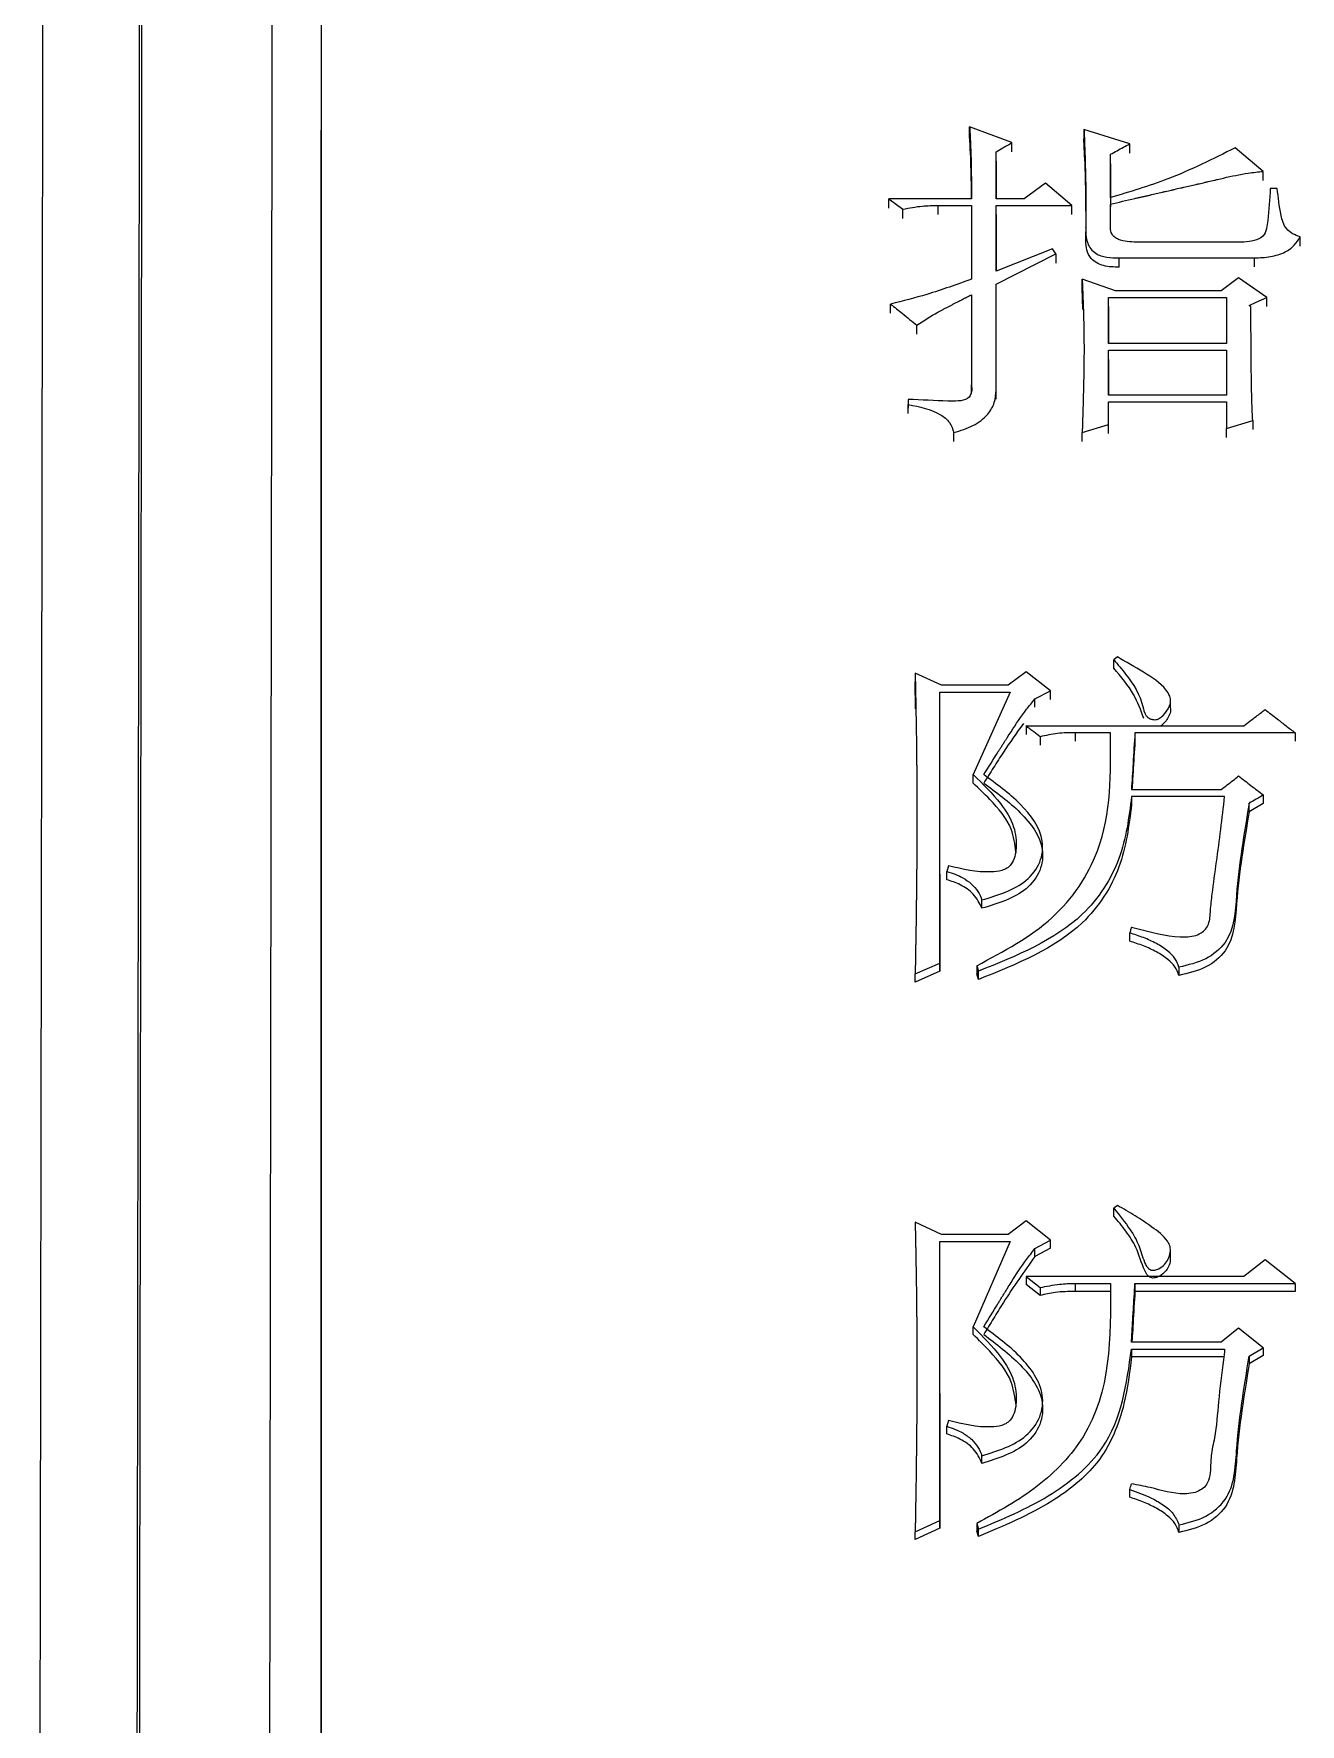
# Model space of a CAD drawing. Header units: millimetres. Extents: x 2160 to 4596, y 811 to 2534.
# Drawn here: x 2730.58 to 2738.37, y 2276.31 to 2286.71 of the extents above; entities that cross this region are included whole.
import ezdxf

# ---------------------------------------------------------------- set-up
doc = ezdxf.new("R2010")
doc.units = ezdxf.units.MM

msp = doc.modelspace()

# ---------------------------------------------------------------- linework, layer by layer
at = {"color": 7, "linetype": 'Continuous', "lineweight": 25}
for p, q in [((2732.347, 2285.081), (2732.347, 2286.113)), ((2736.596, 2286.036), (2736.336, 2286.132)), ((2736.336, 2286.075), (2736.336, 2286.132)), ((2737.321, 2286.028), (2737.039, 2286.116)), ((2737.039, 2286.116), (2737.039, 2286.059)), ((2736.499, 2285.69), (2736.499, 2285.98)), ((2736.499, 2285.923), (2736.499, 2285.98)), ((2736.596, 2285.979), (2736.596, 2286.036)), ((2737.044, 2285.921), (2737.039, 2286.059)), ((2737.321, 2285.971), (2737.321, 2286.028)), ((2738.143, 2285.859), (2737.97, 2286.004)), ((2736.499, 2285.922), (2736.499, 2285.69)), ((2737.202, 2285.698), (2737.202, 2285.964)), ((2737.202, 2285.907), (2737.202, 2285.964)), ((2737.202, 2285.906), (2737.202, 2285.641)), ((2736.802, 2285.787), (2736.672, 2285.69)), ((2736.964, 2285.65), (2736.802, 2285.787)), ((2738.143, 2285.802), (2738.143, 2285.859)), ((2735.839, 2285.69), (2735.925, 2285.626)), ((2736.347, 2285.69), (2735.839, 2285.69)), ((2735.839, 2285.633), (2735.839, 2285.69)), ((2736.672, 2285.69), (2736.499, 2285.69)), ((2738.229, 2285.754), (2738.186, 2285.754)), ((2735.925, 2285.569), (2735.925, 2285.626)), ((2736.142, 2285.65), (2736.347, 2285.65)), ((2736.142, 2285.593), (2736.142, 2285.65)), ((2736.347, 2285.65), (2736.347, 2285.197)), ((2736.499, 2285.65), (2736.964, 2285.65)), ((2736.499, 2285.246), (2736.499, 2285.65)), ((2736.499, 2285.593), (2736.499, 2285.65)), ((2736.499, 2285.593), (2736.499, 2285.246)), ((2736.964, 2285.593), (2736.964, 2285.65)), ((2737.202, 2285.513), (2737.202, 2285.658)), ((2737.202, 2285.601), (2737.202, 2285.658)), ((2737.05, 2285.432), (2737.05, 2285.488)), ((2736.845, 2285.383), (2736.499, 2285.246)), ((2736.866, 2285.351), (2736.845, 2285.383)), ((2738.024, 2285.424), (2737.364, 2285.424)), ((2738.37, 2285.4), (2738.37, 2285.456)), ((2736.499, 2285.165), (2736.866, 2285.351)), ((2736.866, 2285.351), (2736.866, 2285.295)), ((2737.256, 2285.327), (2738.089, 2285.327)), ((2737.256, 2285.27), (2737.256, 2285.327)), ((2738.089, 2285.271), (2738.089, 2285.327)), ((2736.499, 2284.515), (2736.499, 2285.165)), ((2736.499, 2285.109), (2736.499, 2285.165)), ((2737.234, 2285.124), (2737.029, 2285.197)), ((2737.029, 2285.141), (2737.029, 2285.197)), ((2737.991, 2285.205), (2737.883, 2285.124)), ((2738.164, 2285.084), (2737.991, 2285.205)), ((2735.85, 2284.987), (2735.85, 2285.043)), ((2736.347, 2285.1), (2736.347, 2284.547)), ((2737.033, 2285.009), (2737.029, 2285.141)), ((2737.191, 2285.084), (2737.916, 2285.084)), ((2737.191, 2284.8), (2737.191, 2285.084)), ((2737.191, 2285.028), (2737.191, 2285.084)), ((2737.883, 2285.124), (2737.234, 2285.124)), ((2737.916, 2285.084), (2737.916, 2284.8)), ((2738.164, 2285.028), (2738.164, 2285.084)), ((2737.191, 2285.028), (2737.191, 2284.8)), ((2738.067, 2285.027), (2738.056, 2285.035)), ((2736.012, 2284.858), (2736.012, 2284.913)), ((2737.916, 2284.8), (2737.191, 2284.8)), ((2737.191, 2284.759), (2737.916, 2284.759)), ((2737.191, 2284.482), (2737.191, 2284.759)), ((2737.191, 2284.703), (2737.191, 2284.759)), ((2737.916, 2284.759), (2737.916, 2284.482)), ((2737.191, 2284.703), (2737.191, 2284.482)), ((2736.347, 2284.492), (2736.347, 2284.547)), ((2735.958, 2284.457), (2735.958, 2284.425)), ((2735.958, 2284.37), (2735.958, 2284.425)), ((2735.958, 2284.421), (2735.958, 2284.402)), ((2736.499, 2284.459), (2736.499, 2284.515)), ((2737.916, 2284.482), (2737.191, 2284.482)), ((2737.191, 2284.441), (2737.916, 2284.441)), ((2737.191, 2284.302), (2737.191, 2284.441)), ((2737.191, 2284.386), (2737.191, 2284.441)), ((2737.916, 2284.441), (2737.916, 2284.278)), ((2737.916, 2284.278), (2738.078, 2284.327)), ((2738.078, 2284.327), (2738.078, 2284.272)), ((2736.239, 2284.198), (2736.239, 2284.253)), ((2737.029, 2284.253), (2737.191, 2284.302)), ((2737.029, 2284.198), (2737.029, 2284.253)), ((2737.191, 2284.247), (2737.191, 2284.302)), ((2737.916, 2284.223), (2737.916, 2284.278)), ((2737.245, 2282.873), (2737.223, 2282.856)), ((2736.163, 2282.699), (2736.001, 2282.773)), ((2736.001, 2282.773), (2736.001, 2282.72)), ((2736.683, 2282.782), (2736.574, 2282.699)), ((2736.834, 2282.665), (2736.683, 2282.782)), ((2737.223, 2282.803), (2737.223, 2282.856)), ((2736.003, 2282.554), (2736.001, 2282.72)), ((2736.152, 2282.657), (2736.585, 2282.657)), ((2736.153, 2280.99), (2736.152, 2282.657)), ((2736.152, 2282.604), (2736.152, 2282.657)), ((2736.574, 2282.699), (2736.163, 2282.699)), ((2736.585, 2282.657), (2736.358, 2282.149)), ((2736.737, 2282.615), (2736.834, 2282.665)), ((2736.834, 2282.612), (2736.834, 2282.665)), ((2736.737, 2282.563), (2736.737, 2282.615)), ((2737.571, 2282.607), (2737.571, 2282.616)), ((2737.571, 2282.563), (2737.571, 2282.594)), ((2736.683, 2282.449), (2738.024, 2282.449)), ((2736.683, 2282.449), (2736.683, 2282.396)), ((2736.769, 2282.382), (2736.769, 2282.33)), ((2737.202, 2282.407), (2736.985, 2282.407)), ((2736.985, 2282.407), (2736.985, 2282.355)), ((2738.338, 2282.407), (2737.353, 2282.407)), ((2737.353, 2282.407), (2737.353, 2282.355)), ((2738.338, 2282.407), (2738.338, 2282.355)), ((2736.358, 2282.097), (2736.358, 2282.149)), ((2737.332, 2282.057), (2737.883, 2282.057)), ((2737.905, 2282.015), (2737.332, 2282.015)), ((2737.332, 2282.015), (2737.332, 2281.963)), ((2738.056, 2281.921), (2738.056, 2281.973)), ((2738.143, 2281.971), (2738.056, 2281.921)), ((2738.143, 2282.024), (2738.143, 2281.971)), ((2736.785, 2281.652), (2736.785, 2281.704)), ((2736.153, 2281.536), (2736.153, 2280.94)), ((2736.207, 2281.588), (2736.196, 2281.554)), ((2736.196, 2281.503), (2736.196, 2281.554)), ((2736.412, 2281.327), (2736.412, 2281.378)), ((2737.321, 2281.125), (2737.321, 2281.176)), ((2736.001, 2280.923), (2736.153, 2280.99)), ((2736.153, 2280.94), (2736.153, 2280.99)), ((2736.153, 2280.94), (2736.001, 2280.872)), ((2736.001, 2280.872), (2736.001, 2280.923)), ((2736.38, 2280.974), (2736.39, 2280.94)), ((2736.39, 2280.889), (2736.38, 2280.923)), ((2736.39, 2280.889), (2736.39, 2280.94)), ((2737.624, 2280.965), (2737.624, 2280.914)), ((2737.245, 2279.499), (2737.223, 2279.482)), ((2736.163, 2279.32), (2736.001, 2279.397)), ((2736.001, 2279.397), (2736.001, 2279.348)), ((2736.683, 2279.405), (2736.574, 2279.32)), ((2736.834, 2279.285), (2736.683, 2279.405)), ((2736.153, 2279.277), (2736.585, 2279.277)), ((2736.153, 2277.561), (2736.153, 2279.277)), ((2736.153, 2279.228), (2736.153, 2279.277)), ((2736.574, 2279.32), (2736.163, 2279.32)), ((2736.585, 2279.277), (2736.358, 2278.753)), ((2736.737, 2279.234), (2736.834, 2279.285)), ((2736.834, 2279.237), (2736.737, 2279.186)), ((2736.737, 2279.186), (2736.737, 2279.234)), ((2736.834, 2279.237), (2736.834, 2279.285)), ((2737.571, 2279.17), (2737.571, 2279.219)), ((2738.154, 2279.165), (2738.024, 2279.063)), ((2738.338, 2279.02), (2738.154, 2279.165)), ((2736.683, 2279.063), (2736.769, 2278.994)), ((2738.024, 2279.063), (2736.683, 2279.063)), ((2736.683, 2279.063), (2736.683, 2279.014)), ((2736.769, 2278.946), (2736.683, 2279.014)), ((2736.985, 2279.02), (2737.202, 2279.02)), ((2736.985, 2279.02), (2736.985, 2278.971)), ((2737.353, 2279.02), (2738.338, 2279.02)), ((2737.353, 2279.02), (2737.353, 2278.971)), ((2738.338, 2279.02), (2738.338, 2278.971)), ((2736.769, 2278.994), (2736.769, 2278.946)), ((2737.202, 2278.971), (2736.985, 2278.971)), ((2738.338, 2278.971), (2737.353, 2278.971)), ((2736.358, 2278.706), (2736.358, 2278.753)), ((2737.991, 2278.745), (2737.883, 2278.659)), ((2738.143, 2278.624), (2737.991, 2278.745)), ((2737.883, 2278.659), (2737.332, 2278.659)), ((2737.332, 2278.616), (2737.905, 2278.616)), ((2738.056, 2278.573), (2738.143, 2278.624)), ((2738.143, 2278.624), (2738.143, 2278.577)), ((2737.905, 2278.568), (2737.332, 2278.568)), ((2738.143, 2278.577), (2738.056, 2278.525)), ((2738.056, 2278.573), (2738.056, 2278.525)), ((2736.153, 2278.343), (2736.153, 2277.515)), ((2736.785, 2278.248), (2736.785, 2278.295)), ((2736.207, 2278.176), (2736.196, 2278.141)), ((2736.196, 2278.094), (2736.196, 2278.141)), ((2736.412, 2277.913), (2736.412, 2277.96)), ((2737.321, 2277.705), (2737.321, 2277.752)), ((2736.001, 2277.492), (2736.153, 2277.561)), ((2736.153, 2277.515), (2736.153, 2277.561)), ((2736.153, 2277.515), (2736.001, 2277.445)), ((2736.001, 2277.445), (2736.001, 2277.492)), ((2736.38, 2277.544), (2736.391, 2277.509)), ((2736.391, 2277.463), (2736.38, 2277.497)), ((2736.391, 2277.463), (2736.391, 2277.509)), ((2737.624, 2277.535), (2737.624, 2277.489))]:
    msp.add_line(p, q, dxfattribs=at)
at = {"color": 7, "linetype": 'Continuous', "lineweight": 25, "flags": 128}
for points in [[(2738.056, 2285.035), (2738.1, 2285.055), (2738.132, 2285.069), (2738.164, 2285.084)], [(2736.38, 2280.974), (2736.38, 2280.953), (2736.38, 2280.938), (2736.38, 2280.923)], [(2737.223, 2279.433), (2737.223, 2279.45), (2737.223, 2279.466), (2737.223, 2279.482)], [(2737.332, 2278.616), (2737.332, 2278.596), (2737.332, 2278.568)], [(2736.38, 2277.544), (2736.38, 2277.525), (2736.38, 2277.511), (2736.38, 2277.497)]]:
    msp.add_lwpolyline(points, dxfattribs=at)
at = {"color": 7, "linetype": 'Continuous', "lineweight": 25}
for points, knots in [([(2732.346, 2317.863), (2732.346, 2317.759), (2732.346, 2317.238), (2732.346, 2315.871), (2732.346, 2313.711), (2732.346, 2311.093), (2732.346, 2308.63), (2732.346, 2305.123), (2732.346, 2301.98), (2732.347, 2297.665), (2732.347, 2292.977), (2732.347, 2287.845), (2732.347, 2282.422), (2732.347, 2277.863), (2732.347, 2271.941), (2732.347, 2267.035), (2732.347, 2260.356), (2732.347, 2256.063), (2732.347, 2253.062)], [0, 0, 0, 0, 0.020124, 0.100733, 0.181328, 0.221587, 0.302184, 0.342442, 0.423039, 0.463298, 0.543894, 0.624491, 0.664749, 0.745346, 0.785604, 0.8662, 0.906458, 1, 1, 1, 1]), ([(2730.678, 2316.915), (2730.678, 2316.943), (2730.678, 2317.032), (2730.677, 2316.045), (2730.674, 2314.032), (2730.669, 2310.97), (2730.664, 2307.581), (2730.659, 2304.244), (2730.654, 2301.174), (2730.649, 2297.531), (2730.642, 2293.26), (2730.635, 2288.615), (2730.627, 2283.668), (2730.619, 2278.497), (2730.61, 2272.813), (2730.6, 2266.616), (2730.589, 2259.932), (2730.582, 2255.242), (2730.578, 2252.847)], [0, 0, 0, 0, 0.039342, 0.122943, 0.206183, 0.289063, 0.371582, 0.416612, 0.465601, 0.518547, 0.575452, 0.636313, 0.690059, 0.746552, 0.805793, 0.867782, 0.932518, 1, 1, 1, 1]), ([(2731.183, 2252.712), (2731.187, 2256.011), (2731.196, 2262.61), (2731.209, 2272.04), (2731.221, 2280.92), (2731.232, 2289.078), (2731.242, 2296.378), (2731.25, 2302.696), (2731.257, 2307.918), (2731.262, 2311.975), (2731.265, 2314.723), (2731.267, 2316.169), (2731.266, 2316.146), (2731.266, 2316.137)], [0, 0, 0, 0, 0.094309, 0.188619, 0.282928, 0.377238, 0.471547, 0.565857, 0.660166, 0.754475, 0.848785, 0.943094, 1, 1, 1, 1]), ([(2731.197, 2252.663), (2731.2, 2255.049), (2731.207, 2259.755), (2731.216, 2266.505), (2731.225, 2272.847), (2731.233, 2278.742), (2731.24, 2284.173), (2731.248, 2289.906), (2731.255, 2295.675), (2731.262, 2301.155), (2731.268, 2305.622), (2731.273, 2309.145), (2731.276, 2311.807), (2731.278, 2313.71), (2731.28, 2314.929), (2731.28, 2315.646), (2731.28, 2315.677), (2731.28, 2315.691)], [0, 0, 0, 0, 0.06854, 0.13522, 0.200041, 0.263001, 0.324101, 0.38334, 0.468684, 0.549845, 0.626823, 0.699617, 0.768227, 0.832652, 0.892892, 0.948946, 1, 1, 1, 1]), ([(2732.078, 2314.938), (2732.078, 2314.95), (2732.078, 2315.062), (2732.078, 2314.709), (2732.078, 2314.139), (2732.077, 2313.593), (2732.076, 2312.918), (2732.075, 2312.11), (2732.074, 2311.17), (2732.073, 2310.099), (2732.071, 2308.389), (2732.068, 2305.703), (2732.062, 2301.553), (2732.056, 2296.337), (2732.048, 2290.73), (2732.041, 2285.053), (2732.033, 2279.586), (2732.025, 2273.573), (2732.016, 2267.025), (2732.006, 2259.983), (2731.999, 2255.04), (2731.996, 2252.526)], [0, 0, 0, 0, 0.008365, 0.077995, 0.107986, 0.138061, 0.168221, 0.198465, 0.228793, 0.259205, 0.289702, 0.358895, 0.433683, 0.514064, 0.600037, 0.66048, 0.723411, 0.788828, 0.856732, 0.927123, 1, 1, 1, 1]), ([(2736.336, 2286.132), (2736.336, 2286.13), (2736.337, 2286.125), (2736.337, 2286.118), (2736.337, 2286.11), (2736.338, 2286.103), (2736.338, 2286.096), (2736.339, 2286.089), (2736.339, 2286.081), (2736.339, 2286.074), (2736.34, 2286.067), (2736.34, 2286.06), (2736.34, 2286.052), (2736.341, 2286.045), (2736.341, 2286.038), (2736.341, 2286.031), (2736.342, 2286.023), (2736.342, 2286.016), (2736.342, 2286.009), (2736.342, 2286.002), (2736.343, 2285.995), (2736.343, 2285.988), (2736.343, 2285.982), (2736.343, 2285.976), (2736.344, 2285.969), (2736.344, 2285.962), (2736.344, 2285.955), (2736.344, 2285.947), (2736.345, 2285.94), (2736.345, 2285.933), (2736.345, 2285.926), (2736.345, 2285.92), (2736.345, 2285.914), (2736.345, 2285.908), (2736.345, 2285.9), (2736.346, 2285.893), (2736.346, 2285.886), (2736.346, 2285.878), (2736.346, 2285.871), (2736.346, 2285.864), (2736.346, 2285.857), (2736.346, 2285.849), (2736.346, 2285.843), (2736.346, 2285.837), (2736.346, 2285.831), (2736.347, 2285.824), (2736.347, 2285.817), (2736.347, 2285.81), (2736.347, 2285.802), (2736.347, 2285.795), (2736.347, 2285.788), (2736.347, 2285.78), (2736.347, 2285.774), (2736.347, 2285.768), (2736.347, 2285.762), (2736.347, 2285.755), (2736.347, 2285.748), (2736.347, 2285.74), (2736.347, 2285.733), (2736.347, 2285.726), (2736.347, 2285.719), (2736.347, 2285.711), (2736.347, 2285.705), (2736.347, 2285.698), (2736.347, 2285.694), (2736.347, 2285.69)], [0, 0, 0, 0, 0.01641, 0.03282, 0.04923, 0.06564, 0.08205, 0.098461, 0.114871, 0.131281, 0.147691, 0.164101, 0.180511, 0.196921, 0.213331, 0.229741, 0.246151, 0.262561, 0.278972, 0.295382, 0.311792, 0.328202, 0.336407, 0.352817, 0.369227, 0.385637, 0.402047, 0.418457, 0.434867, 0.451278, 0.467688, 0.484098, 0.492303, 0.508713, 0.525123, 0.541533, 0.557943, 0.574353, 0.590763, 0.607173, 0.623583, 0.639994, 0.656404, 0.664609, 0.681019, 0.697429, 0.713839, 0.730249, 0.746659, 0.763069, 0.779479, 0.795889, 0.8123, 0.820505, 0.836915, 0.853325, 0.869735, 0.886145, 0.902555, 0.918965, 0.935375, 0.951785, 0.968195, 0.9764, 1, 1, 1, 1]), ([(2737.039, 2286.116), (2737.04, 2286.11), (2737.04, 2286.101), (2737.041, 2286.088), (2737.041, 2286.079), (2737.042, 2286.07), (2737.042, 2286.06), (2737.042, 2286.051), (2737.043, 2286.039), (2737.043, 2286.023), (2737.044, 2286.005), (2737.045, 2285.986), (2737.046, 2285.949), (2737.047, 2285.912), (2737.048, 2285.874), (2737.049, 2285.856), (2737.049, 2285.837), (2737.049, 2285.818), (2737.05, 2285.8), (2737.05, 2285.775), (2737.05, 2285.75), (2737.05, 2285.725), (2737.051, 2285.706), (2737.051, 2285.688), (2737.051, 2285.669), (2737.051, 2285.654), (2737.051, 2285.641), (2737.051, 2285.632), (2737.051, 2285.622), (2737.051, 2285.613), (2737.051, 2285.604), (2737.051, 2285.594), (2737.051, 2285.585), (2737.051, 2285.576), (2737.051, 2285.563), (2737.051, 2285.551), (2737.051, 2285.538), (2737.05, 2285.529), (2737.05, 2285.521), (2737.05, 2285.515), (2737.05, 2285.51), (2737.05, 2285.506), (2737.05, 2285.501), (2737.05, 2285.495), (2737.05, 2285.491), (2737.05, 2285.488)], [0, 0, 0, 0, 0.0297, 0.04455, 0.0594, 0.07425, 0.0891, 0.10395, 0.1188, 0.1485, 0.1782, 0.2079, 0.237599, 0.3564, 0.3861, 0.4158, 0.4455, 0.4752, 0.5049, 0.5346, 0.594, 0.6237, 0.6534, 0.6831, 0.7128, 0.742499, 0.757349, 0.772199, 0.787049, 0.801899, 0.816749, 0.831599, 0.846449, 0.861299, 0.876149, 0.905849, 0.920699, 0.935549, 0.950399, 0.957824, 0.965249, 0.972674, 0.980099, 0.987524, 1, 1, 1, 1]), ([(2736.347, 2285.69), (2736.347, 2285.71), (2736.347, 2285.768), (2736.345, 2285.897), (2736.34, 2286.005), (2736.336, 2286.075)], [0, 0, 0, 0, 0.154244, 0.455917, 1, 1, 1, 1]), ([(2736.499, 2285.98), (2736.512, 2285.987), (2736.535, 2286.001), (2736.568, 2286.019), (2736.587, 2286.03), (2736.596, 2286.036)], [0, 0, 0, 0, 0.419954, 0.709976, 1, 1, 1, 1]), ([(2737.202, 2285.964), (2737.216, 2285.971), (2737.242, 2285.986), (2737.282, 2286.007), (2737.308, 2286.021), (2737.321, 2286.028)], [0, 0, 0, 0, 0.350984, 0.675491, 1, 1, 1, 1]), ([(2737.97, 2286.004), (2737.834, 2285.936), (2737.59, 2285.813), (2737.321, 2285.733), (2737.202, 2285.698)], [0, 0, 0, 0, 0.5565668, 1, 1, 1, 1]), ([(2737.045, 2285.922), (2737.045, 2285.918), (2737.045, 2285.887), (2737.05, 2285.719), (2737.05, 2285.6), (2737.05, 2285.538), (2737.05, 2285.516), (2737.05, 2285.512), (2737.05, 2285.513), (2737.05, 2285.514)], [0, 0, 0, 0, 0.068293, 0.542837, 0.809759, 0.931747, 0.959329, 0.986395, 1, 1, 1, 1]), ([(2737.202, 2285.658), (2737.252, 2285.669), (2737.308, 2285.682), (2737.371, 2285.697), (2737.387, 2285.7), (2737.403, 2285.704), (2737.415, 2285.707), (2737.431, 2285.71), (2737.453, 2285.715), (2737.484, 2285.723), (2737.516, 2285.73), (2737.547, 2285.737), (2737.572, 2285.743), (2737.603, 2285.75), (2737.629, 2285.756), (2737.673, 2285.766), (2737.71, 2285.774), (2737.754, 2285.785), (2737.779, 2285.79), (2737.811, 2285.798), (2737.836, 2285.803), (2737.867, 2285.811), (2737.936, 2285.827), (2738.029, 2285.847), (2738.112, 2285.856), (2738.143, 2285.859)], [0, 0, 0, 0, 0.1607092, 0.1807979, 0.2008865, 0.2109308, 0.2310195, 0.2410638, 0.2611525, 0.3013298, 0.3415071, 0.3615958, 0.4017731, 0.4218617, 0.462039, 0.4821277, 0.5624823, 0.582571, 0.6227483, 0.6428369, 0.6830142, 0.7031029, 0.7432802, 0.9040946, 1, 1, 1, 1]), ([(2738.186, 2285.754), (2738.182, 2285.689), (2738.176, 2285.606), (2738.165, 2285.507), (2738.146, 2285.456), (2738.086, 2285.43), (2738.045, 2285.426), (2738.024, 2285.424)], [0, 0, 0, 0, 0.489877, 0.617073, 0.743751, 0.869803, 1, 1, 1, 1]), ([(2738.37, 2285.456), (2738.354, 2285.462), (2738.322, 2285.473), (2738.271, 2285.516), (2738.243, 2285.616), (2738.235, 2285.699), (2738.229, 2285.754)], [0, 0, 0, 0, 0.1278182, 0.252018, 0.5084072, 1, 1, 1, 1]), ([(2735.925, 2285.626), (2735.965, 2285.634), (2736.036, 2285.648), (2736.109, 2285.649), (2736.142, 2285.65)], [0, 0, 0, 0, 0.558835, 1, 1, 1, 1]), ([(2737.05, 2285.488), (2737.052, 2285.464), (2737.055, 2285.415), (2737.103, 2285.352), (2737.18, 2285.327), (2737.23, 2285.327), (2737.256, 2285.327)], [0, 0, 0, 0, 0.26803, 0.540931, 0.767912, 1, 1, 1, 1]), ([(2737.364, 2285.424), (2737.325, 2285.425), (2737.276, 2285.427), (2737.228, 2285.453), (2737.206, 2285.477), (2737.203, 2285.499), (2737.202, 2285.513)], [0, 0, 0, 0, 0.51629, 0.647429, 0.774862, 1, 1, 1, 1]), ([(2737.256, 2285.27), (2737.223, 2285.271), (2737.16, 2285.271), (2737.082, 2285.314), (2737.054, 2285.375), (2737.051, 2285.413), (2737.05, 2285.432)], [0, 0, 0, 0, 0.294945, 0.576546, 0.789412, 1, 1, 1, 1]), ([(2738.089, 2285.327), (2738.122, 2285.328), (2738.187, 2285.331), (2738.274, 2285.357), (2738.337, 2285.402), (2738.359, 2285.438), (2738.37, 2285.456)], [0, 0, 0, 0, 0.288794, 0.57293, 0.789593, 1, 1, 1, 1]), ([(2736.347, 2285.197), (2736.257, 2285.164), (2736.095, 2285.104), (2735.925, 2285.062), (2735.85, 2285.043)], [0, 0, 0, 0, 0.558886, 1, 1, 1, 1]), ([(2737.029, 2285.197), (2737.029, 2285.191), (2737.029, 2285.182), (2737.03, 2285.169), (2737.03, 2285.16), (2737.031, 2285.15), (2737.031, 2285.141), (2737.031, 2285.131), (2737.032, 2285.122), (2737.032, 2285.113), (2737.032, 2285.103), (2737.033, 2285.094), (2737.033, 2285.084), (2737.033, 2285.075), (2737.034, 2285.066), (2737.034, 2285.056), (2737.034, 2285.047), (2737.035, 2285.037), (2737.035, 2285.025), (2737.036, 2285.009), (2737.036, 2284.99), (2737.037, 2284.971), (2737.037, 2284.953), (2737.038, 2284.934), (2737.038, 2284.915), (2737.038, 2284.896), (2737.039, 2284.858), (2737.039, 2284.821), (2737.04, 2284.783), (2737.04, 2284.764), (2737.04, 2284.739), (2737.039, 2284.707), (2737.039, 2284.669), (2737.039, 2284.632), (2737.038, 2284.594), (2737.037, 2284.562), (2737.037, 2284.531), (2737.036, 2284.505), (2737.035, 2284.48), (2737.035, 2284.461), (2737.034, 2284.442), (2737.034, 2284.426), (2737.034, 2284.414), (2737.033, 2284.404), (2737.033, 2284.395), (2737.033, 2284.385), (2737.033, 2284.376), (2737.032, 2284.366), (2737.032, 2284.357), (2737.032, 2284.347), (2737.031, 2284.338), (2737.031, 2284.328), (2737.031, 2284.319), (2737.031, 2284.311), (2737.03, 2284.305), (2737.03, 2284.3), (2737.03, 2284.295), (2737.03, 2284.29), (2737.03, 2284.286), (2737.03, 2284.281), (2737.029, 2284.276), (2737.029, 2284.272), (2737.029, 2284.267), (2737.029, 2284.261), (2737.029, 2284.256), (2737.029, 2284.253)], [0, 0, 0, 0, 0.020012, 0.030018, 0.040024, 0.050031, 0.060037, 0.070043, 0.080049, 0.090055, 0.100061, 0.110067, 0.120073, 0.130079, 0.140086, 0.150092, 0.160098, 0.170104, 0.18011, 0.200122, 0.220134, 0.240147, 0.260159, 0.280171, 0.300183, 0.320196, 0.340208, 0.420258, 0.44027, 0.460282, 0.480294, 0.520319, 0.560343, 0.600368, 0.640392, 0.680417, 0.700429, 0.740454, 0.760466, 0.780478, 0.80049, 0.820502, 0.830509, 0.840515, 0.850521, 0.860527, 0.870533, 0.880539, 0.890545, 0.900551, 0.910557, 0.920564, 0.93057, 0.940576, 0.945579, 0.950582, 0.955585, 0.960588, 0.965591, 0.970594, 0.975597, 0.9806, 0.985603, 0.990606, 1, 1, 1, 1]), ([(2732.347, 2253.982), (2732.347, 2254.288), (2732.347, 2257.187), (2732.347, 2262.613), (2732.347, 2268.831), (2732.347, 2274.866), (2732.347, 2279.496), (2732.347, 2283.307), (2732.347, 2284.75), (2732.347, 2285.147)], [0, 0, 0, 0, 0.027476, 0.259697, 0.491874, 0.607849, 0.840033, 0.956008, 1, 1, 1, 1]), ([(2735.85, 2285.043), (2735.874, 2285.024), (2735.913, 2284.993), (2735.967, 2284.949), (2735.997, 2284.925), (2736.012, 2284.913)], [0, 0, 0, 0, 0.447792, 0.723896, 1, 1, 1, 1]), ([(2736.012, 2284.913), (2736.054, 2284.941), (2736.099, 2284.97), (2736.149, 2284.997), (2736.16, 2285.003), (2736.171, 2285.009), (2736.182, 2285.015), (2736.194, 2285.021), (2736.205, 2285.027), (2736.216, 2285.033), (2736.224, 2285.037), (2736.236, 2285.043), (2736.247, 2285.049), (2736.257, 2285.054), (2736.264, 2285.058), (2736.27, 2285.06), (2736.275, 2285.063), (2736.281, 2285.066), (2736.287, 2285.069), (2736.292, 2285.072), (2736.297, 2285.074), (2736.302, 2285.077), (2736.308, 2285.08), (2736.314, 2285.083), (2736.318, 2285.085), (2736.323, 2285.088), (2736.329, 2285.091), (2736.335, 2285.094), (2736.34, 2285.097), (2736.344, 2285.099), (2736.347, 2285.1)], [0, 0, 0, 0, 0.396041, 0.420732, 0.445423, 0.494806, 0.519497, 0.544188, 0.59357, 0.618261, 0.642952, 0.667643, 0.717025, 0.741716, 0.754061, 0.778752, 0.791098, 0.803443, 0.828134, 0.84048, 0.852825, 0.865171, 0.889862, 0.902207, 0.914553, 0.926898, 0.951589, 0.963935, 0.97628, 1, 1, 1, 1]), ([(2738.078, 2284.327), (2738.078, 2284.33), (2738.077, 2284.335), (2738.077, 2284.344), (2738.076, 2284.355), (2738.076, 2284.367), (2738.075, 2284.378), (2738.075, 2284.387), (2738.074, 2284.398), (2738.074, 2284.409), (2738.073, 2284.429), (2738.072, 2284.467), (2738.07, 2284.546), (2738.069, 2284.638), (2738.068, 2284.717), (2738.068, 2284.757), (2738.068, 2284.78), (2738.068, 2284.797), (2738.068, 2284.811), (2738.068, 2284.825), (2738.068, 2284.837), (2738.068, 2284.848), (2738.068, 2284.859), (2738.067, 2284.871), (2738.067, 2284.882), (2738.067, 2284.891), (2738.067, 2284.902), (2738.067, 2284.913), (2738.067, 2284.925), (2738.067, 2284.936), (2738.067, 2284.948), (2738.067, 2284.959), (2738.067, 2284.967), (2738.067, 2284.975), (2738.067, 2284.982), (2738.067, 2284.987), (2738.067, 2284.993), (2738.067, 2284.997), (2738.067, 2285.003), (2738.067, 2285.009), (2738.067, 2285.014), (2738.067, 2285.02), (2738.067, 2285.024), (2738.067, 2285.027)], [0, 0, 0, 0, 0.012194, 0.024389, 0.036583, 0.060972, 0.073167, 0.085361, 0.097556, 0.121945, 0.134139, 0.182918, 0.280473, 0.475585, 0.573141, 0.621919, 0.646308, 0.670697, 0.695086, 0.70728, 0.731669, 0.743863, 0.756058, 0.780447, 0.792641, 0.804836, 0.81703, 0.841419, 0.853613, 0.865808, 0.890197, 0.902391, 0.914586, 0.92678, 0.932877, 0.945072, 0.951169, 0.957266, 0.963363, 0.975558, 0.981655, 0.987752, 1, 1, 1, 1]), ([(2736.347, 2284.547), (2736.349, 2284.533), (2736.352, 2284.503), (2736.328, 2284.455), (2736.264, 2284.445), (2736.143, 2284.448), (2736.04, 2284.453), (2735.958, 2284.457)], [0, 0, 0, 0, 0.111377, 0.22453, 0.350906, 0.486016, 1, 1, 1, 1]), ([(2735.958, 2284.425), (2736.028, 2284.411), (2736.125, 2284.392), (2736.218, 2284.318), (2736.232, 2284.274), (2736.239, 2284.253)], [0, 0, 0, 0, 0.573358, 0.790473, 1, 1, 1, 1]), ([(2736.239, 2284.253), (2736.28, 2284.265), (2736.359, 2284.289), (2736.448, 2284.356), (2736.493, 2284.436), (2736.497, 2284.489), (2736.499, 2284.515)], [0, 0, 0, 0, 0.291847, 0.573788, 0.788346, 1, 1, 1, 1]), ([(2737.223, 2282.856), (2737.248, 2282.827), (2737.322, 2282.738), (2737.395, 2282.624), (2737.41, 2282.525), (2737.432, 2282.5), (2737.451, 2282.49), (2737.471, 2282.486), (2737.49, 2282.488), (2737.509, 2282.497), (2737.537, 2282.522), (2737.562, 2282.557), (2737.575, 2282.599), (2737.568, 2282.635), (2737.524, 2282.706), (2737.404, 2282.782), (2737.299, 2282.842), (2737.245, 2282.873)], [0, 0, 0, 0, 0.109651, 0.330682, 0.3864, 0.404634, 0.422868, 0.441529, 0.456387, 0.471247, 0.497612, 0.560433, 0.593185, 0.625961, 0.670922, 0.833212, 1, 1, 1, 1]), ([(2736.001, 2282.773), (2736.001, 2282.758), (2736.002, 2282.734), (2736.002, 2282.702), (2736.003, 2282.679), (2736.003, 2282.655), (2736.004, 2282.632), (2736.004, 2282.608), (2736.005, 2282.584), (2736.005, 2282.561), (2736.006, 2282.529), (2736.006, 2282.498), (2736.007, 2282.466), (2736.007, 2282.443), (2736.008, 2282.411), (2736.008, 2282.38), (2736.009, 2282.348), (2736.009, 2282.324), (2736.009, 2282.301), (2736.01, 2282.269), (2736.01, 2282.238), (2736.01, 2282.206), (2736.011, 2282.182), (2736.011, 2282.158), (2736.011, 2282.127), (2736.011, 2282.095), (2736.012, 2282.064), (2736.012, 2282.044), (2736.012, 2282.028), (2736.012, 2282.016), (2736.012, 2282.004), (2736.012, 2281.988), (2736.012, 2281.973), (2736.012, 2281.957), (2736.012, 2281.945), (2736.012, 2281.933), (2736.012, 2281.921), (2736.012, 2281.909), (2736.012, 2281.899), (2736.012, 2281.891), (2736.012, 2281.885), (2736.012, 2281.877), (2736.012, 2281.87), (2736.012, 2281.862), (2736.012, 2281.854), (2736.012, 2281.844), (2736.012, 2281.832), (2736.012, 2281.816), (2736.012, 2281.8), (2736.012, 2281.784), (2736.012, 2281.772), (2736.012, 2281.757), (2736.012, 2281.737), (2736.012, 2281.713), (2736.011, 2281.689), (2736.011, 2281.665), (2736.011, 2281.634), (2736.011, 2281.602), (2736.01, 2281.57), (2736.01, 2281.546), (2736.01, 2281.522), (2736.01, 2281.49), (2736.009, 2281.459), (2736.009, 2281.427), (2736.009, 2281.403), (2736.008, 2281.379), (2736.008, 2281.347), (2736.007, 2281.315), (2736.007, 2281.283), (2736.007, 2281.26), (2736.006, 2281.228), (2736.006, 2281.196), (2736.005, 2281.164), (2736.005, 2281.14), (2736.004, 2281.116), (2736.004, 2281.084), (2736.003, 2281.052), (2736.003, 2281.02), (2736.002, 2280.996), (2736.002, 2280.964), (2736.001, 2280.939), (2736.001, 2280.923)], [0, 0, 0, 0, 0.025705, 0.038557, 0.05141, 0.064262, 0.077115, 0.089967, 0.102819, 0.115672, 0.128524, 0.154229, 0.167082, 0.179934, 0.192786, 0.218491, 0.231344, 0.244196, 0.257049, 0.269901, 0.295606, 0.308458, 0.321311, 0.334163, 0.347016, 0.37272, 0.385573, 0.398425, 0.404851, 0.411278, 0.417704, 0.42413, 0.436983, 0.443409, 0.449835, 0.456261, 0.462687, 0.469114, 0.47554, 0.478753, 0.481966, 0.485179, 0.491605, 0.494818, 0.498032, 0.504458, 0.510884, 0.51731, 0.530163, 0.536589, 0.543015, 0.549441, 0.562294, 0.575146, 0.587999, 0.600851, 0.613703, 0.639408, 0.652261, 0.665113, 0.677966, 0.690818, 0.716523, 0.729375, 0.742228, 0.75508, 0.767933, 0.793637, 0.80649, 0.819342, 0.832195, 0.857899, 0.870752, 0.883604, 0.896457, 0.909309, 0.935014, 0.947866, 0.960719, 0.973571, 1, 1, 1, 1]), ([(2737.407, 2282.495), (2737.389, 2282.545), (2737.349, 2282.656), (2737.268, 2282.751), (2737.223, 2282.803)], [0, 0, 0, 0, 0.446588, 1, 1, 1, 1]), ([(2736.423, 2282.149), (2736.453, 2282.196), (2736.486, 2282.249), (2736.523, 2282.308), (2736.532, 2282.322), (2736.542, 2282.337), (2736.551, 2282.352), (2736.561, 2282.366), (2736.574, 2282.387), (2736.613, 2282.448), (2736.668, 2282.528), (2736.72, 2282.594), (2736.737, 2282.615)], [0, 0, 0, 0, 0.297523, 0.334713, 0.371903, 0.390498, 0.427689, 0.464879, 0.483474, 0.557855, 0.855503, 1, 1, 1, 1]), ([(2737.569, 2282.562), (2737.571, 2282.556), (2737.575, 2282.538), (2737.558, 2282.5), (2737.538, 2282.467), (2737.515, 2282.451), (2737.513, 2282.449)], [0, 0, 0, 0, 0.152794, 0.423866, 0.927502, 1, 1, 1, 1]), ([(2738.024, 2282.449), (2738.036, 2282.459), (2738.061, 2282.478), (2738.105, 2282.511), (2738.135, 2282.535), (2738.154, 2282.549)], [0, 0, 0, 0, 0.288432, 0.576865, 1, 1, 1, 1]), ([(2738.154, 2282.549), (2738.179, 2282.53), (2738.222, 2282.497), (2738.283, 2282.449), (2738.319, 2282.421), (2738.338, 2282.407)], [0, 0, 0, 0, 0.407194, 0.703597, 1, 1, 1, 1]), ([(2736.667, 2282.463), (2736.625, 2282.405), (2736.561, 2282.316), (2736.483, 2282.192), (2736.443, 2282.128), (2736.423, 2282.097)], [0, 0, 0, 0, 0.485895, 0.742945, 1, 1, 1, 1]), ([(2736.769, 2282.382), (2736.757, 2282.392), (2736.736, 2282.408), (2736.707, 2282.43), (2736.691, 2282.443), (2736.683, 2282.449)], [0, 0, 0, 0, 0.432643, 0.716321, 1, 1, 1, 1]), ([(2736.38, 2280.974), (2736.546, 2281.062), (2736.871, 2281.234), (2737.212, 2281.753), (2737.206, 2282.16), (2737.202, 2282.407)], [0, 0, 0, 0, 0.291092, 0.569283, 1, 1, 1, 1]), ([(2736.985, 2282.407), (2736.949, 2282.407), (2736.876, 2282.405), (2736.805, 2282.39), (2736.769, 2282.382)], [0, 0, 0, 0, 0.495714, 1, 1, 1, 1]), ([(2737.353, 2282.407), (2737.349, 2282.344), (2737.344, 2282.254), (2737.337, 2282.137), (2737.333, 2282.084), (2737.332, 2282.057)], [0, 0, 0, 0, 0.542952, 0.771476, 1, 1, 1, 1]), ([(2737.353, 2282.355), (2737.349, 2282.291), (2737.343, 2282.192), (2737.337, 2282.093), (2737.335, 2282.057)], [0, 0, 0, 0, 0.638679, 1, 1, 1, 1]), ([(2736.358, 2282.149), (2736.417, 2282.092), (2736.518, 2281.995), (2736.614, 2281.839), (2736.627, 2281.723), (2736.616, 2281.645), (2736.598, 2281.601), (2736.567, 2281.572), (2736.524, 2281.555), (2736.401, 2281.542), (2736.293, 2281.567), (2736.207, 2281.588)], [0, 0, 0, 0, 0.236471, 0.400892, 0.534168, 0.588802, 0.643894, 0.675813, 0.707612, 0.766357, 1, 1, 1, 1]), ([(2736.412, 2281.378), (2736.511, 2281.408), (2736.661, 2281.454), (2736.779, 2281.606), (2736.799, 2281.785), (2736.654, 2281.981), (2736.501, 2282.092), (2736.423, 2282.149)], [0, 0, 0, 0, 0.250217, 0.37779, 0.502112, 0.745933, 1, 1, 1, 1]), ([(2737.883, 2282.057), (2737.896, 2282.067), (2737.92, 2282.085), (2737.956, 2282.113), (2737.98, 2282.131), (2737.991, 2282.141)], [0, 0, 0, 0, 0.346119, 0.673059, 1, 1, 1, 1]), ([(2737.991, 2282.141), (2738.017, 2282.121), (2738.067, 2282.082), (2738.118, 2282.043), (2738.143, 2282.024)], [0, 0, 0, 0, 0.499999, 1, 1, 1, 1]), ([(2736.621, 2281.674), (2736.615, 2281.721), (2736.599, 2281.841), (2736.482, 2281.978), (2736.392, 2282.064), (2736.358, 2282.097)], [0, 0, 0, 0, 0.289302, 0.728342, 1, 1, 1, 1]), ([(2736.423, 2282.097), (2736.501, 2282.04), (2736.654, 2281.929), (2736.799, 2281.734), (2736.779, 2281.555), (2736.661, 2281.402), (2736.511, 2281.357), (2736.412, 2281.327)], [0, 0, 0, 0, 0.254102, 0.497856, 0.622112, 0.749663, 1, 1, 1, 1]), ([(2737.332, 2282.015), (2737.316, 2281.886), (2737.284, 2281.627), (2737.004, 2281.188), (2736.626, 2281.035), (2736.39, 2280.94)], [0, 0, 0, 0, 0.271558, 0.546438, 1, 1, 1, 1]), ([(2737.332, 2281.963), (2737.316, 2281.834), (2737.284, 2281.575), (2737.004, 2281.136), (2736.626, 2280.984), (2736.39, 2280.889)], [0, 0, 0, 0, 0.271428, 0.546253, 1, 1, 1, 1]), ([(2737.332, 2281.21), (2737.354, 2281.205), (2737.463, 2281.179), (2737.591, 2281.142), (2737.716, 2281.155), (2737.758, 2281.172), (2737.79, 2281.198), (2737.815, 2281.245), (2737.817, 2281.319), (2737.84, 2281.513), (2737.875, 2281.747), (2737.897, 2281.948), (2737.905, 2282.015)], [0, 0, 0, 0, 0.047616, 0.236668, 0.271199, 0.305853, 0.333079, 0.360338, 0.428756, 0.509882, 0.834445, 1, 1, 1, 1]), ([(2738.056, 2281.973), (2738.025, 2281.788), (2737.976, 2281.508), (2737.966, 2281.15), (2737.792, 2281.004), (2737.681, 2280.978), (2737.624, 2280.965)], [0, 0, 0, 0, 0.492344, 0.747305, 0.87043, 1, 1, 1, 1]), ([(2738.143, 2282.024), (2738.128, 2282.015), (2738.1, 2281.998), (2738.071, 2281.982), (2738.056, 2281.973)], [0, 0, 0, 0, 0.5, 1, 1, 1, 1]), ([(2738.056, 2281.921), (2738.025, 2281.737), (2737.977, 2281.456), (2737.966, 2281.099), (2737.792, 2280.953), (2737.681, 2280.928), (2737.624, 2280.914)], [0, 0, 0, 0, 0.492228, 0.747139, 0.870314, 1, 1, 1, 1]), ([(2736.196, 2281.554), (2736.23, 2281.543), (2736.285, 2281.524), (2736.348, 2281.478), (2736.389, 2281.432), (2736.405, 2281.396), (2736.412, 2281.378)], [0, 0, 0, 0, 0.34974, 0.571287, 0.787704, 1, 1, 1, 1]), ([(2736.412, 2281.327), (2736.397, 2281.357), (2736.368, 2281.416), (2736.284, 2281.473), (2736.223, 2281.494), (2736.196, 2281.503)], [0, 0, 0, 0, 0.370996, 0.713919, 1, 1, 1, 1]), ([(2737.332, 2281.21), (2737.331, 2281.207), (2737.328, 2281.2), (2737.325, 2281.189), (2737.322, 2281.18), (2737.321, 2281.176)], [0, 0, 0, 0, 0.252887, 0.626447, 1, 1, 1, 1]), ([(2737.624, 2280.965), (2737.617, 2280.983), (2737.602, 2281.02), (2737.553, 2281.069), (2737.486, 2281.112), (2737.406, 2281.148), (2737.349, 2281.166), (2737.321, 2281.176)], [0, 0, 0, 0, 0.1624123, 0.328967, 0.5495924, 0.7738532, 1, 1, 1, 1]), ([(2737.624, 2280.914), (2737.617, 2280.933), (2737.602, 2280.969), (2737.553, 2281.018), (2737.486, 2281.061), (2737.406, 2281.097), (2737.349, 2281.116), (2737.321, 2281.125)], [0, 0, 0, 0, 0.162317, 0.328828, 0.549463, 0.773777, 1, 1, 1, 1]), ([(2737.223, 2279.482), (2737.258, 2279.439), (2737.317, 2279.366), (2737.382, 2279.255), (2737.4, 2279.176), (2737.422, 2279.128), (2737.435, 2279.113), (2737.447, 2279.104), (2737.461, 2279.1), (2737.479, 2279.102), (2737.506, 2279.112), (2737.536, 2279.135), (2737.561, 2279.17), (2737.572, 2279.208), (2737.572, 2279.247), (2737.541, 2279.306), (2737.46, 2279.366), (2737.355, 2279.437), (2737.282, 2279.479), (2737.245, 2279.499)], [0, 0, 0, 0, 0.156412, 0.260868, 0.365462, 0.392662, 0.410241, 0.42134, 0.432549, 0.445637, 0.467959, 0.506678, 0.545841, 0.586947, 0.621916, 0.6571, 0.775363, 0.887354, 1, 1, 1, 1]), ([(2737.57, 2279.17), (2737.57, 2279.165), (2737.57, 2279.144), (2737.554, 2279.107), (2737.522, 2279.074), (2737.492, 2279.058), (2737.472, 2279.053), (2737.457, 2279.053), (2737.443, 2279.058), (2737.426, 2279.073), (2737.395, 2279.134), (2737.371, 2279.232), (2737.299, 2279.342), (2737.249, 2279.403), (2737.223, 2279.433)], [0, 0, 0, 0, 0.024344, 0.105927, 0.186008, 0.233095, 0.258015, 0.277413, 0.297005, 0.320267, 0.377824, 0.626321, 0.811958, 1, 1, 1, 1]), ([(2736.001, 2279.397), (2736.001, 2279.38), (2736.002, 2279.356), (2736.002, 2279.324), (2736.003, 2279.299), (2736.003, 2279.275), (2736.004, 2279.251), (2736.004, 2279.226), (2736.005, 2279.202), (2736.005, 2279.178), (2736.006, 2279.145), (2736.006, 2279.113), (2736.007, 2279.08), (2736.007, 2279.056), (2736.008, 2279.024), (2736.008, 2278.991), (2736.009, 2278.959), (2736.009, 2278.934), (2736.009, 2278.91), (2736.01, 2278.877), (2736.01, 2278.845), (2736.01, 2278.812), (2736.011, 2278.788), (2736.011, 2278.763), (2736.011, 2278.731), (2736.011, 2278.698), (2736.012, 2278.666), (2736.012, 2278.645), (2736.012, 2278.629), (2736.012, 2278.617), (2736.012, 2278.604), (2736.012, 2278.588), (2736.012, 2278.572), (2736.012, 2278.555), (2736.012, 2278.543), (2736.012, 2278.531), (2736.012, 2278.519), (2736.012, 2278.507), (2736.012, 2278.496), (2736.012, 2278.488), (2736.012, 2278.482), (2736.012, 2278.474), (2736.012, 2278.466), (2736.012, 2278.458), (2736.012, 2278.449), (2736.012, 2278.439), (2736.012, 2278.427), (2736.012, 2278.411), (2736.012, 2278.394), (2736.012, 2278.378), (2736.012, 2278.366), (2736.012, 2278.349), (2736.012, 2278.329), (2736.012, 2278.304), (2736.011, 2278.28), (2736.011, 2278.255), (2736.011, 2278.223), (2736.011, 2278.19), (2736.01, 2278.157), (2736.01, 2278.133), (2736.01, 2278.108), (2736.01, 2278.075), (2736.009, 2278.043), (2736.009, 2278.01), (2736.009, 2277.985), (2736.008, 2277.961), (2736.008, 2277.928), (2736.007, 2277.895), (2736.007, 2277.862), (2736.007, 2277.838), (2736.006, 2277.805), (2736.006, 2277.772), (2736.005, 2277.739), (2736.005, 2277.715), (2736.004, 2277.69), (2736.004, 2277.657), (2736.003, 2277.624), (2736.003, 2277.592), (2736.002, 2277.567), (2736.002, 2277.534), (2736.001, 2277.509), (2736.001, 2277.492)], [0, 0, 0, 0, 0.025705, 0.038557, 0.05141, 0.064262, 0.077115, 0.089967, 0.102819, 0.115672, 0.128524, 0.154229, 0.167082, 0.179934, 0.192786, 0.218491, 0.231344, 0.244196, 0.257049, 0.269901, 0.295606, 0.308458, 0.321311, 0.334163, 0.347016, 0.37272, 0.385573, 0.398425, 0.404851, 0.411278, 0.417704, 0.42413, 0.436983, 0.443409, 0.449835, 0.456261, 0.462687, 0.469114, 0.47554, 0.478753, 0.481966, 0.485179, 0.491605, 0.494818, 0.498032, 0.504458, 0.510884, 0.51731, 0.530163, 0.536589, 0.543015, 0.549441, 0.562294, 0.575146, 0.587999, 0.600851, 0.613703, 0.639408, 0.652261, 0.665113, 0.677966, 0.690818, 0.716523, 0.729375, 0.742228, 0.75508, 0.767932, 0.793637, 0.80649, 0.819342, 0.832195, 0.857899, 0.870752, 0.883604, 0.896457, 0.909309, 0.935014, 0.947866, 0.960719, 0.973571, 1, 1, 1, 1]), ([(2736.423, 2278.753), (2736.453, 2278.802), (2736.486, 2278.856), (2736.523, 2278.917), (2736.532, 2278.932), (2736.542, 2278.947), (2736.551, 2278.962), (2736.561, 2278.977), (2736.574, 2278.998), (2736.613, 2279.062), (2736.668, 2279.144), (2736.72, 2279.212), (2736.737, 2279.234)], [0, 0, 0, 0, 0.2975225, 0.3347128, 0.3719031, 0.3904982, 0.4276885, 0.4648788, 0.4834739, 0.5578545, 0.8555026, 1, 1, 1, 1]), ([(2736.737, 2279.186), (2736.671, 2279.092), (2736.582, 2278.967), (2736.483, 2278.804), (2736.443, 2278.738), (2736.423, 2278.706)], [0, 0, 0, 0, 0.597119, 0.798557, 1, 1, 1, 1]), ([(2737.202, 2279.02), (2737.204, 2278.687), (2737.206, 2278.218), (2736.764, 2277.754), (2736.509, 2277.615), (2736.38, 2277.544)], [0, 0, 0, 0, 0.546872, 0.769893, 1, 1, 1, 1]), ([(2736.769, 2278.994), (2736.809, 2279.002), (2736.88, 2279.018), (2736.953, 2279.019), (2736.985, 2279.02)], [0, 0, 0, 0, 0.558835, 1, 1, 1, 1]), ([(2737.332, 2278.659), (2737.334, 2278.691), (2737.337, 2278.757), (2737.345, 2278.877), (2737.35, 2278.965), (2737.353, 2279.02)], [0, 0, 0, 0, 0.2714755, 0.542951, 1, 1, 1, 1]), ([(2736.985, 2278.971), (2736.944, 2278.97), (2736.871, 2278.969), (2736.8, 2278.953), (2736.769, 2278.946)], [0, 0, 0, 0, 0.561085, 1, 1, 1, 1]), ([(2737.353, 2278.971), (2737.349, 2278.906), (2737.344, 2278.814), (2737.338, 2278.709), (2737.335, 2278.67), (2737.334, 2278.659)], [0, 0, 0, 0, 0.626456, 0.889379, 1, 1, 1, 1]), ([(2736.358, 2278.753), (2736.417, 2278.694), (2736.518, 2278.594), (2736.614, 2278.434), (2736.627, 2278.315), (2736.616, 2278.235), (2736.598, 2278.189), (2736.567, 2278.16), (2736.525, 2278.142), (2736.401, 2278.128), (2736.293, 2278.155), (2736.207, 2278.176)], [0, 0, 0, 0, 0.237031, 0.40138, 0.534635, 0.589033, 0.643886, 0.675792, 0.707579, 0.7663, 1, 1, 1, 1]), ([(2736.622, 2278.27), (2736.615, 2278.319), (2736.599, 2278.442), (2736.482, 2278.583), (2736.392, 2278.672), (2736.358, 2278.706)], [0, 0, 0, 0, 0.289937, 0.729757, 1, 1, 1, 1]), ([(2736.412, 2277.96), (2736.511, 2277.991), (2736.661, 2278.038), (2736.779, 2278.195), (2736.799, 2278.379), (2736.655, 2278.581), (2736.501, 2278.695), (2736.423, 2278.753)], [0, 0, 0, 0, 0.25015, 0.377758, 0.502112, 0.745934, 1, 1, 1, 1]), ([(2736.423, 2278.706), (2736.501, 2278.647), (2736.654, 2278.533), (2736.799, 2278.332), (2736.779, 2278.148), (2736.661, 2277.991), (2736.511, 2277.944), (2736.412, 2277.913)], [0, 0, 0, 0, 0.2541019, 0.4978553, 0.6221436, 0.7497305, 1, 1, 1, 1]), ([(2736.391, 2277.509), (2736.537, 2277.57), (2736.826, 2277.69), (2737.254, 2278.043), (2737.302, 2278.401), (2737.332, 2278.616)], [0, 0, 0, 0, 0.2918042, 0.5741123, 1, 1, 1, 1]), ([(2737.905, 2278.616), (2737.903, 2278.594), (2737.891, 2278.486), (2737.865, 2278.305), (2737.854, 2278.106), (2737.819, 2277.967), (2737.819, 2277.879), (2737.812, 2277.816), (2737.789, 2277.773), (2737.756, 2277.746), (2737.711, 2277.729), (2737.603, 2277.72), (2737.479, 2277.76), (2737.37, 2277.78), (2737.332, 2277.787)], [0, 0, 0, 0, 0.051282, 0.25636, 0.431754, 0.51946, 0.589456, 0.639546, 0.668094, 0.696777, 0.732309, 0.768498, 0.918801, 1, 1, 1, 1]), ([(2737.332, 2278.568), (2737.32, 2278.472), (2737.293, 2278.247), (2737.159, 2277.914), (2736.816, 2277.643), (2736.545, 2277.528), (2736.391, 2277.463)], [0, 0, 0, 0, 0.196577, 0.462275, 0.692724, 1, 1, 1, 1]), ([(2737.624, 2277.535), (2737.681, 2277.549), (2737.792, 2277.575), (2737.966, 2277.725), (2737.977, 2278.093), (2738.025, 2278.382), (2738.056, 2278.573)], [0, 0, 0, 0, 0.12954, 0.252639, 0.50766, 1, 1, 1, 1]), ([(2738.056, 2278.525), (2738.025, 2278.335), (2737.977, 2278.046), (2737.966, 2277.679), (2737.792, 2277.528), (2737.681, 2277.502), (2737.624, 2277.489)], [0, 0, 0, 0, 0.4922239, 0.7471943, 0.8703438, 1, 1, 1, 1]), ([(2736.196, 2278.141), (2736.23, 2278.129), (2736.285, 2278.11), (2736.348, 2278.063), (2736.39, 2278.015), (2736.405, 2277.978), (2736.412, 2277.96)], [0, 0, 0, 0, 0.34974, 0.571287, 0.787704, 1, 1, 1, 1]), ([(2736.412, 2277.913), (2736.397, 2277.945), (2736.368, 2278.005), (2736.283, 2278.064), (2736.223, 2278.085), (2736.196, 2278.094)], [0, 0, 0, 0, 0.371784, 0.714596, 1, 1, 1, 1]), ([(2737.321, 2277.752), (2737.323, 2277.758), (2737.326, 2277.769), (2737.33, 2277.781), (2737.332, 2277.787)], [0, 0, 0, 0, 0.499996, 1, 1, 1, 1]), ([(2737.321, 2277.752), (2737.365, 2277.737), (2737.437, 2277.712), (2737.526, 2277.661), (2737.593, 2277.607), (2737.614, 2277.559), (2737.624, 2277.535)], [0, 0, 0, 0, 0.349071, 0.571765, 0.789358, 1, 1, 1, 1]), ([(2737.624, 2277.489), (2737.617, 2277.507), (2737.602, 2277.545), (2737.553, 2277.595), (2737.486, 2277.639), (2737.406, 2277.676), (2737.349, 2277.696), (2737.321, 2277.705)], [0, 0, 0, 0, 0.162317, 0.328828, 0.549463, 0.773777, 1, 1, 1, 1])]:
    msp.add_open_spline(points, degree=3, knots=knots, dxfattribs=at)

doc.saveas('drawing.dxf')
